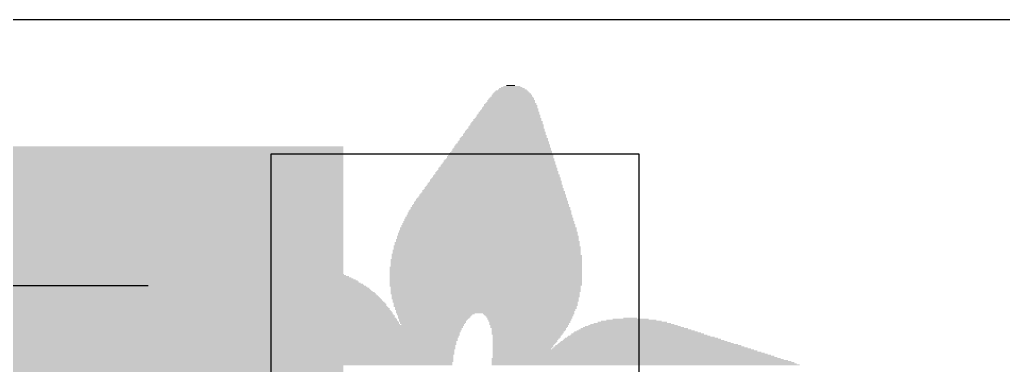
# Model space of a CAD drawing. Extents: x -5.1 to 5.1, y -3.8 to 3.8.
# Drawn here: x -1.56 to 1.966, y 2.57 to 3.81 of the extents above; entities that cross this region are included whole.
import ezdxf

# ---------------------------------------------------------------- set-up
doc = ezdxf.new("R2010")
doc.units = 0
for name, color, linetype in [('16', 175, 'CONTINUOUS'), ('20', 7, 'CONTINUOUS'), ('21', 253, 'CONTINUOUS'), ('52', 253, 'CONTINUOUS')]:
    doc.layers.add(name, color=color, linetype=linetype)

# ---------------------------------------------------------------- blocks, each defined once
blk = doc.blocks.new('RECT')
blk.add_solid([(-0.5, -0.5), (0.5, -0.5), (-0.5, 0.5), (0.5, 0.5)])

msp = doc.modelspace()

# ---------------------------------------------------------------- linework, layer by layer
at = {"layer": '16'}
msp.add_line((-1.1, 2.855), (-3.495, 2.855), dxfattribs=at)
at = {"layer": '20'}
msp.add_line((-3.81, 3.81), (3.556, 3.81), dxfattribs=at)
at = {"layer": '52'}
for p, q in [((0.6604, 3.3274), (-0.6604, 3.3274)), ((-0.6604, 3.3274), (-0.6604, 0.4826)), ((0.6604, 0.4826), (0.6604, 3.3274))]:
    msp.add_line(p, q, dxfattribs=at)

# ---------------------------------------------------------------- block references
at = {"layer": '16', "yscale": 1.4, "rotation": 90}
msp.add_blockref('RECT', (-1.1, 2.855), dxfattribs=at)
at = {"layer": '21'}
for p, xscale, yscale in [((0.2039, 3.5624), 0.0915, 0.0039), ((0.2038, 3.5662), 0.0762, 0.0038), ((0.2039, 3.57), 0.0609, 0.0038), ((0.2001, 3.5738), 0.0305, 0.0038), ((0.2038, 3.5281), 0.16, 0.0038), ((0.2038, 3.5319), 0.1524, 0.0038), ((0.2038, 3.5395), 0.1448, 0.0038), ((0.2038, 3.5357), 0.1448, 0.0038), ((0.2039, 3.5433), 0.1371, 0.0038), ((0.2039, 3.5471), 0.1295, 0.0038), ((0.2039, 3.5509), 0.1219, 0.0038), ((0.2039, 3.5547), 0.1143, 0.0038), ((0.2058, 3.5585), 0.1029, 0.0038), ((0.1982, 3.49), 0.2019, 0.0038), ((0.1963, 3.4938), 0.1981, 0.0038), ((0.1982, 3.4976), 0.1943, 0.0038), ((0.1982, 3.5052), 0.1867, 0.0038), ((0.2001, 3.5014), 0.1905, 0.0038), ((0.2001, 3.509), 0.1829, 0.0038), ((0.2001, 3.5128), 0.1753, 0.0038), ((0.202, 3.5204), 0.1715, 0.0038), ((0.202, 3.5166), 0.1715, 0.0038), ((0.2019, 3.5243), 0.1638, 0.0039), ((0.1905, 3.4557), 0.24, 0.0038), ((0.1905, 3.4595), 0.2324, 0.0038), ((0.1924, 3.4671), 0.2286, 0.0038), ((0.1924, 3.4633), 0.2286, 0.0038), ((0.1924, 3.4709), 0.221, 0.0038), ((0.1943, 3.4785), 0.2172, 0.0038), ((0.1943, 3.4747), 0.2172, 0.0038), ((0.1943, 3.4823), 0.2096, 0.0038), ((0.1962, 3.4862), 0.2058, 0.0039), ((0.1829, 3.4252), 0.2705, 0.0038), ((0.1829, 3.4214), 0.2705, 0.0038), ((0.1847, 3.429), 0.2667, 0.0038), ((0.1847, 3.4366), 0.2591, 0.0038), ((0.1867, 3.4328), 0.2629, 0.0038), ((0.1867, 3.4404), 0.2552, 0.0038), ((0.1886, 3.4442), 0.2514, 0.0038), ((0.1886, 3.4519), 0.2438, 0.0038), ((0.1886, 3.4481), 0.2438, 0.0039), ((0.1753, 3.3871), 0.3086, 0.0038), ((0.1772, 3.3909), 0.3048, 0.0038), ((0.1772, 3.3985), 0.2972, 0.0038), ((0.1791, 3.3947), 0.301, 0.0038), ((0.1791, 3.4023), 0.2934, 0.0038), ((0.181, 3.4061), 0.2896, 0.0038), ((0.1791, 3.41), 0.2857, 0.0039), ((0.1809, 3.4138), 0.2819, 0.0038), ((0.1829, 3.4176), 0.2781, 0.0038), ((0.1696, 3.349), 0.3505, 0.0038), ((0.1696, 3.3566), 0.3429, 0.0038), ((0.1696, 3.3528), 0.3429, 0.0038), ((0.1715, 3.3604), 0.3391, 0.0038), ((0.1715, 3.3642), 0.3315, 0.0038), ((0.1734, 3.3719), 0.3277, 0.0039), ((0.1734, 3.368), 0.3277, 0.0038), ((0.1734, 3.3757), 0.3201, 0.0038), ((0.1753, 3.3833), 0.3163, 0.0038), ((0.1753, 3.3795), 0.3163, 0.0038), ((0.1619, 3.3185), 0.381, 0.0038), ((0.1619, 3.3147), 0.381, 0.0038), ((0.1638, 3.3223), 0.3772, 0.0038), ((0.1638, 3.3299), 0.3696, 0.0038), ((0.1657, 3.3261), 0.3734, 0.0038), ((0.1658, 3.3338), 0.3657, 0.0039), ((0.1677, 3.3376), 0.3619, 0.0038), ((0.1677, 3.3452), 0.3543, 0.0038), ((0.1677, 3.3414), 0.3543, 0.0038), ((0.1544, 3.2804), 0.4191, 0.0038), ((0.1562, 3.288), 0.4153, 0.0038), ((0.1562, 3.2842), 0.4153, 0.0038), ((0.1562, 3.2918), 0.4076, 0.0038), ((0.1581, 3.2957), 0.4038, 0.0039), ((0.1581, 3.3033), 0.3962, 0.0038), ((0.16, 3.2995), 0.4, 0.0038), ((0.16, 3.3071), 0.3924, 0.0038), ((0.1619, 3.3109), 0.3886, 0.0038), ((0.1486, 3.2499), 0.4534, 0.0038), ((0.1486, 3.2461), 0.4534, 0.0038), ((0.1505, 3.2537), 0.4496, 0.0038), ((0.1505, 3.2614), 0.442, 0.0038), ((0.1505, 3.2576), 0.442, 0.0039), ((0.1524, 3.2652), 0.4382, 0.0038), ((0.1524, 3.269), 0.4306, 0.0038), ((0.1543, 3.2766), 0.4268, 0.0038), ((0.1543, 3.2728), 0.4268, 0.0038), ((0.1391, 3.208), 0.4953, 0.0038), ((0.141, 3.2118), 0.4915, 0.0038), ((0.1429, 3.2156), 0.4877, 0.0038), ((0.1429, 3.2233), 0.4801, 0.0038), ((0.1429, 3.2195), 0.4801, 0.0039), ((0.1448, 3.2271), 0.4762, 0.0038), ((0.1448, 3.2347), 0.4686, 0.0038), ((0.1467, 3.2309), 0.4724, 0.0038), ((0.1467, 3.2385), 0.4648, 0.0038), ((0.1486, 3.2423), 0.461, 0.0038), ((0.1333, 3.1737), 0.5295, 0.0038), ((0.1353, 3.1814), 0.5257, 0.0039), ((0.1353, 3.1775), 0.5257, 0.0038), ((0.1353, 3.1852), 0.5181, 0.0038), ((0.1371, 3.189), 0.5143, 0.0038), ((0.1371, 3.1966), 0.5067, 0.0038), ((0.1391, 3.1928), 0.5105, 0.0038), ((0.1391, 3.2004), 0.5029, 0.0038), ((0.141, 3.2042), 0.4991, 0.0038), ((0.1277, 3.1433), 0.5639, 0.0039), ((0.1277, 3.1394), 0.5639, 0.0038), ((0.1295, 3.1471), 0.5601, 0.0038), ((0.1295, 3.1547), 0.5525, 0.0038), ((0.1295, 3.1509), 0.5525, 0.0038), ((0.1315, 3.1585), 0.5487, 0.0038), ((0.1315, 3.1661), 0.5411, 0.0038), ((0.1315, 3.1623), 0.5411, 0.0038), ((0.1333, 3.1699), 0.5373, 0.0038), ((0.1238, 3.109), 0.5944, 0.0038), ((0.1238, 3.1052), 0.5944, 0.0039), ((0.1239, 3.1166), 0.5867, 0.0038), ((0.1239, 3.1128), 0.5867, 0.0038), ((0.1258, 3.1242), 0.5829, 0.0038), ((0.1258, 3.1204), 0.5829, 0.0038), ((0.1258, 3.128), 0.5753, 0.0038), ((0.1277, 3.1356), 0.5715, 0.0038), ((0.1277, 3.1318), 0.5715, 0.0038), ((0.12, 3.0709), 0.6248, 0.0038), ((0.12, 3.0671), 0.6248, 0.0039), ((0.12, 3.0785), 0.6172, 0.0038), ((0.1219, 3.0747), 0.621, 0.0038), ((0.1219, 3.0861), 0.6134, 0.0038), ((0.1219, 3.0823), 0.6134, 0.0038), ((0.1219, 3.0937), 0.6058, 0.0038), ((0.1219, 3.0899), 0.6058, 0.0038), ((0.1219, 3.1013), 0.5982, 0.0038), ((0.1238, 3.0975), 0.602, 0.0038), ((0.1182, 3.0328), 0.6515, 0.0038), ((0.1182, 3.0442), 0.6439, 0.0038), ((0.1182, 3.0404), 0.6439, 0.0038), ((0.1182, 3.0366), 0.6439, 0.0038), ((0.1181, 3.0518), 0.6362, 0.0038), ((0.1201, 3.048), 0.6401, 0.0038), ((0.12, 3.0632), 0.6324, 0.0038), ((0.12, 3.0594), 0.6324, 0.0038), ((0.12, 3.0556), 0.6324, 0.0038), ((0.1143, 2.9985), 0.6668, 0.0038), ((0.1162, 3.0099), 0.663, 0.0038), ((0.1162, 3.0061), 0.663, 0.0038), ((0.1162, 3.0023), 0.663, 0.0038), ((0.1162, 3.0213), 0.6554, 0.0038), ((0.1162, 3.0175), 0.6554, 0.0038), ((0.1181, 3.0137), 0.6592, 0.0038), ((0.1182, 3.029), 0.6515, 0.0039), ((0.1182, 3.0251), 0.6515, 0.0038), ((0.1124, 2.968), 0.6782, 0.0038), ((0.1143, 2.9642), 0.682, 0.0038), ((0.1143, 2.9832), 0.6744, 0.0038), ((0.1143, 2.9794), 0.6744, 0.0038), ((0.1143, 2.9756), 0.6744, 0.0038), ((0.1143, 2.9718), 0.6744, 0.0038), ((0.1162, 2.9947), 0.6706, 0.0038), ((0.1162, 2.9909), 0.6706, 0.0039), ((0.1162, 2.987), 0.6706, 0.0038), ((-0.8001, 2.9261), 0.5754, 0.0038), ((-0.8077, 2.9299), 0.5372, 0.0038), ((-0.8954, 2.9337), 0.3009, 0.0038), ((0.1124, 2.9489), 0.6858, 0.0038), ((0.1124, 2.9451), 0.6858, 0.0038), ((0.1124, 2.9413), 0.6858, 0.0038), ((0.1124, 2.9375), 0.6858, 0.0038), ((0.1124, 2.9337), 0.6858, 0.0038), ((0.1124, 2.9299), 0.6858, 0.0038), ((0.1124, 2.9261), 0.6858, 0.0038), ((0.1143, 2.9604), 0.682, 0.0038), ((0.1143, 2.9566), 0.682, 0.0038), ((0.1143, 2.9527), 0.682, 0.0039), ((-0.762, 2.8956), 0.7278, 0.0038), ((-0.7582, 2.8918), 0.7354, 0.0038), ((-0.7658, 2.8994), 0.7124, 0.0038), ((-0.7753, 2.907), 0.6858, 0.0038), ((-0.7696, 2.9032), 0.6972, 0.0038), ((-0.7792, 2.9108), 0.6705, 0.0038), ((-0.783, 2.9146), 0.6477, 0.0039), ((-0.7887, 2.9185), 0.6287, 0.0038), ((-0.7925, 2.9223), 0.6058, 0.0038), ((0.1105, 2.9223), 0.6896, 0.0038), ((0.1105, 2.9185), 0.6896, 0.0038), ((0.1105, 2.9146), 0.6896, 0.0039), ((0.1105, 2.9108), 0.6896, 0.0038), ((0.1105, 2.907), 0.6896, 0.0038), ((0.1105, 2.9032), 0.6896, 0.0038), ((0.1105, 2.8994), 0.6896, 0.0038), ((0.1105, 2.8956), 0.6896, 0.0038), ((0.1105, 2.8918), 0.6896, 0.0038), ((-0.7354, 2.8613), 0.8115, 0.0038), ((-0.7335, 2.8575), 0.8153, 0.0038), ((-0.7392, 2.8651), 0.8039, 0.0038), ((-0.7429, 2.8727), 0.7887, 0.0038), ((-0.741, 2.8689), 0.7925, 0.0038), ((-0.7449, 2.8765), 0.7773, 0.0039), ((-0.7525, 2.8842), 0.762, 0.0038), ((-0.7487, 2.8804), 0.7696, 0.0038), ((-0.7544, 2.888), 0.7506, 0.0038), ((0.1105, 2.888), 0.6896, 0.0038), ((0.1105, 2.8842), 0.6896, 0.0038), ((0.1105, 2.8804), 0.6896, 0.0038), ((0.1105, 2.8765), 0.6896, 0.0039), ((0.1105, 2.8727), 0.6896, 0.0038), ((0.1105, 2.8689), 0.6896, 0.0038), ((0.1105, 2.8651), 0.6896, 0.0038), ((0.1105, 2.8613), 0.6896, 0.0038), ((0.1105, 2.8575), 0.6896, 0.0038), ((-0.7239, 2.8423), 0.842, 0.0038), ((-0.7125, 2.827), 0.8573, 0.0038), ((-0.7106, 2.8232), 0.8611, 0.0038), ((-0.7296, 2.8537), 0.823, 0.0038), ((-0.7277, 2.8499), 0.8268, 0.0038), ((-0.7239, 2.8461), 0.8344, 0.0038), ((-0.7201, 2.8384), 0.842, 0.0039), ((-0.7182, 2.8346), 0.8458, 0.0038), ((-0.7144, 2.8308), 0.8534, 0.0038), ((0.1086, 2.8537), 0.6858, 0.0038), ((0.1105, 2.8499), 0.682, 0.0038), ((0.1105, 2.8461), 0.682, 0.0038), ((0.1105, 2.8423), 0.682, 0.0038), ((0.1105, 2.8384), 0.682, 0.0039), ((0.1105, 2.8346), 0.682, 0.0038), ((0.1086, 2.8308), 0.6782, 0.0038), ((0.1086, 2.827), 0.6782, 0.0038), ((0.1105, 2.8232), 0.6744, 0.0038), ((-0.7049, 2.8156), 0.8649, 0.0038), ((-0.703, 2.8118), 0.8687, 0.0038), ((-0.7067, 2.8194), 0.8611, 0.0038), ((-0.6992, 2.808), 0.8687, 0.0038), ((-0.6973, 2.8042), 0.8725, 0.0038), ((-0.6935, 2.8004), 0.8725, 0.0039), ((-0.6915, 2.7965), 0.8763, 0.0038), ((-0.6878, 2.7927), 0.8763, 0.0038), ((-0.6839, 2.7889), 0.8763, 0.0038), ((-0.6839, 2.7851), 0.8763, 0.0038), ((0.1105, 2.8194), 0.6744, 0.0038), ((0.1105, 2.8156), 0.6744, 0.0038), ((0.1086, 2.8118), 0.6706, 0.0038), ((0.1086, 2.808), 0.6706, 0.0038), ((0.1105, 2.8042), 0.6668, 0.0038), ((0.1105, 2.8004), 0.6668, 0.0039), ((0.1086, 2.7965), 0.663, 0.0038), ((0.1105, 2.7927), 0.6592, 0.0038), ((0.1105, 2.7889), 0.6592, 0.0038), ((0.1105, 2.7851), 0.6592, 0.0038), ((-0.6801, 2.7813), 0.8763, 0.0038), ((-0.6763, 2.7775), 0.8763, 0.0038), ((-0.6744, 2.7737), 0.8801, 0.0038), ((-0.6724, 2.7699), 0.8763, 0.0038), ((-0.6687, 2.7661), 0.8763, 0.0038), ((-0.6668, 2.7623), 0.8801, 0.0039), ((-0.663, 2.7584), 0.8801, 0.0038), ((-0.6611, 2.7546), 0.8763, 0.0038), ((-0.6573, 2.7508), 0.8763, 0.0038), ((0.1086, 2.7813), 0.6553, 0.0038), ((0.1086, 2.7699), 0.6477, 0.0038), ((0.1105, 2.7775), 0.6515, 0.0038), ((0.1105, 2.7737), 0.6515, 0.0038), ((0.1105, 2.7661), 0.6439, 0.0038), ((0.1086, 2.7623), 0.6401, 0.0039), ((0.1086, 2.7584), 0.6401, 0.0038), ((-0.0685, 2.7546), 0.2781, 0.0038), ((-0.0723, 2.7508), 0.2705, 0.0038), ((0.2648, 2.7546), 0.3276, 0.0038), ((0.2648, 2.7508), 0.32, 0.0038), ((-0.6553, 2.747), 0.8801, 0.0038), ((-0.6535, 2.7432), 0.8763, 0.0038), ((-0.6497, 2.7394), 0.8763, 0.0038), ((-0.6458, 2.7356), 0.8763, 0.0038), ((-0.6458, 2.7318), 0.8763, 0.0038), ((-0.642, 2.728), 0.8763, 0.0038), ((-0.6381, 2.7242), 0.8763, 0.0039), ((-0.6381, 2.7203), 0.8763, 0.0038), ((-0.6344, 2.7165), 0.8763, 0.0038), ((-0.0723, 2.747), 0.2629, 0.0038), ((-0.0743, 2.7432), 0.259, 0.0038), ((-0.0762, 2.7394), 0.2552, 0.0038), ((-0.0762, 2.7356), 0.2476, 0.0038), ((-0.0781, 2.7318), 0.2438, 0.0038), ((-0.08, 2.728), 0.24, 0.0038), ((-0.0781, 2.7242), 0.2362, 0.0039), ((-0.08, 2.7203), 0.2324, 0.0038), ((-0.08, 2.7165), 0.2248, 0.0038), ((0.2667, 2.747), 0.3162, 0.0038), ((0.2667, 2.7432), 0.3086, 0.0038), ((0.2686, 2.7394), 0.3048, 0.0038), ((0.2667, 2.7356), 0.301, 0.0038), ((0.2686, 2.7318), 0.2972, 0.0038), ((0.2667, 2.728), 0.2934, 0.0038), ((0.2686, 2.7242), 0.2896, 0.0039), ((0.2667, 2.7203), 0.2858, 0.0038), ((0.2667, 2.7165), 0.2858, 0.0038), ((0.6363, 2.7165), 0.301, 0.0038), ((0.6362, 2.7203), 0.2781, 0.0038), ((0.6362, 2.7242), 0.2477, 0.0039), ((0.6325, 2.728), 0.2171, 0.0038), ((0.6325, 2.7318), 0.1791, 0.0038), ((0.6306, 2.7356), 0.1295, 0.0038), ((0.6287, 2.7394), 0.0495, 0.0038), ((-0.5181, 2.7127), 1.1011, 0.0038), ((-0.5181, 2.7089), 1.0935, 0.0038), ((-0.5181, 2.7051), 1.0935, 0.0038), ((-0.5181, 2.7013), 1.0859, 0.0038), ((-0.5162, 2.6975), 1.0821, 0.0038), ((-0.5162, 2.6937), 1.0745, 0.0038), ((-0.5162, 2.6899), 1.0745, 0.0038), ((-0.5163, 2.6861), 1.0668, 0.0039), ((-0.5143, 2.6822), 1.0629, 0.0038), ((0.2667, 2.7127), 0.2782, 0.0038), ((0.2667, 2.7089), 0.2782, 0.0038), ((0.2648, 2.7051), 0.2744, 0.0038), ((0.2647, 2.7013), 0.2667, 0.0038), ((0.2647, 2.6975), 0.2667, 0.0038), ((0.2591, 2.6822), 0.2553, 0.0038), ((0.2629, 2.6937), 0.2629, 0.0038), ((0.261, 2.6899), 0.2591, 0.0038), ((0.261, 2.6861), 0.2591, 0.0039), ((0.6553, 2.6822), 0.4762, 0.0038), ((0.6534, 2.6861), 0.4572, 0.0039), ((0.6496, 2.6899), 0.442, 0.0038), ((0.6477, 2.6937), 0.423, 0.0038), ((0.6458, 2.6975), 0.4038, 0.0038), ((0.6439, 2.7013), 0.3848, 0.0038), ((0.6401, 2.7051), 0.362, 0.0038), ((0.6381, 2.7089), 0.3429, 0.0038), ((0.6382, 2.7127), 0.32, 0.0038), ((-0.5125, 2.6784), 1.0591, 0.0038), ((-0.5143, 2.6746), 1.0553, 0.0038), ((-0.5125, 2.6708), 1.0515, 0.0038), ((-0.5125, 2.667), 1.0439, 0.0038), ((-0.5125, 2.6632), 1.0439, 0.0038), ((-0.5106, 2.6594), 1.0401, 0.0038), ((-0.5106, 2.6556), 1.0325, 0.0038), ((-0.5087, 2.6518), 1.0287, 0.0038), ((-0.5087, 2.648), 1.0287, 0.0039), ((-0.5068, 2.6441), 1.0249, 0.0038), ((0.2591, 2.6784), 0.2476, 0.0038), ((0.2572, 2.6746), 0.2438, 0.0038), ((0.2572, 2.6708), 0.2438, 0.0038), ((0.2553, 2.667), 0.24, 0.0038), ((0.2534, 2.6632), 0.2362, 0.0038), ((0.2515, 2.6594), 0.2324, 0.0038), ((0.2515, 2.6556), 0.2324, 0.0038), ((0.2496, 2.6518), 0.2286, 0.0038), ((0.2477, 2.648), 0.2247, 0.0039), ((0.2458, 2.6441), 0.2209, 0.0038), ((0.6915, 2.6441), 0.6477, 0.0038), ((0.6858, 2.648), 0.6286, 0.0039), ((0.682, 2.6518), 0.6134, 0.0038), ((0.6782, 2.6556), 0.5982, 0.0038), ((0.6763, 2.6594), 0.5791, 0.0038), ((0.6724, 2.6632), 0.5639, 0.0038), ((0.6687, 2.667), 0.5487, 0.0038), ((0.6668, 2.6708), 0.5295, 0.0038), ((0.6611, 2.6746), 0.5105, 0.0038), ((0.6592, 2.6784), 0.4915, 0.0038), ((-0.5068, 2.6403), 1.0173, 0.0038), ((-0.5049, 2.6365), 1.0135, 0.0038), ((-0.5049, 2.6327), 1.0135, 0.0038), ((-0.5029, 2.6289), 1.0096, 0.0038), ((-0.5029, 2.6251), 1.002, 0.0038), ((-0.501, 2.6213), 0.9982, 0.0038), ((-0.501, 2.6175), 0.9982, 0.0038), ((-0.4991, 2.6137), 0.9944, 0.0038), ((-0.4972, 2.6099), 0.9906, 0.0039), ((0.2419, 2.6327), 0.2133, 0.0038), ((0.6039, 2.6251), 0.9372, 0.0038), ((0.6096, 2.6213), 0.9486, 0.0038), ((0.6173, 2.6175), 0.9639, 0.0038), ((0.2439, 2.6403), 0.2171, 0.0038), ((0.2439, 2.6365), 0.2171, 0.0038), ((0.2401, 2.6289), 0.2095, 0.0038), ((0.623, 2.6137), 0.9753, 0.0038), ((0.6287, 2.6099), 0.9867, 0.0039), ((0.7049, 2.6289), 0.7125, 0.0038), ((0.7011, 2.6327), 0.6973, 0.0038), ((0.6972, 2.6365), 0.682, 0.0038), ((0.6934, 2.6403), 0.6668, 0.0038), ((-0.4991, 2.606), 0.9868, 0.0038), ((-0.4972, 2.6022), 0.983, 0.0038), ((-0.4953, 2.5984), 0.9792, 0.0038), ((-0.4934, 2.5946), 0.9754, 0.0038), ((-0.4934, 2.5908), 0.9754, 0.0038), ((-0.4915, 2.587), 0.9716, 0.0038), ((-0.4896, 2.5832), 0.9678, 0.0038), ((-0.4896, 2.5794), 0.9601, 0.0038), ((-0.4896, 2.5756), 0.9601, 0.0038), ((0.6496, 2.5946), 1.0364, 0.0038), ((0.6553, 2.5908), 1.0478, 0.0038), ((0.6629, 2.587), 1.063, 0.0038), ((0.6687, 2.5832), 1.0745, 0.0038), ((0.6744, 2.5794), 1.0859, 0.0038), ((0.6782, 2.5756), 1.0935, 0.0038), ((0.6344, 2.606), 0.9982, 0.0038), ((0.6401, 2.6022), 1.0096, 0.0038), ((0.6458, 2.5984), 1.021, 0.0038), ((-0.4877, 2.5718), 0.9563, 0.0039), ((0.6839, 2.5718), 1.1049, 0.0039)]:
    msp.add_blockref('RECT', p, dxfattribs=dict(at, xscale=xscale, yscale=yscale))
at = {"layer": '52', "xscale": 0.4572, "yscale": 0.5842, "rotation": 90}
msp.add_blockref('RECT', (-1.0033, 2.8448), dxfattribs=at)

doc.saveas('drawing.dxf')
